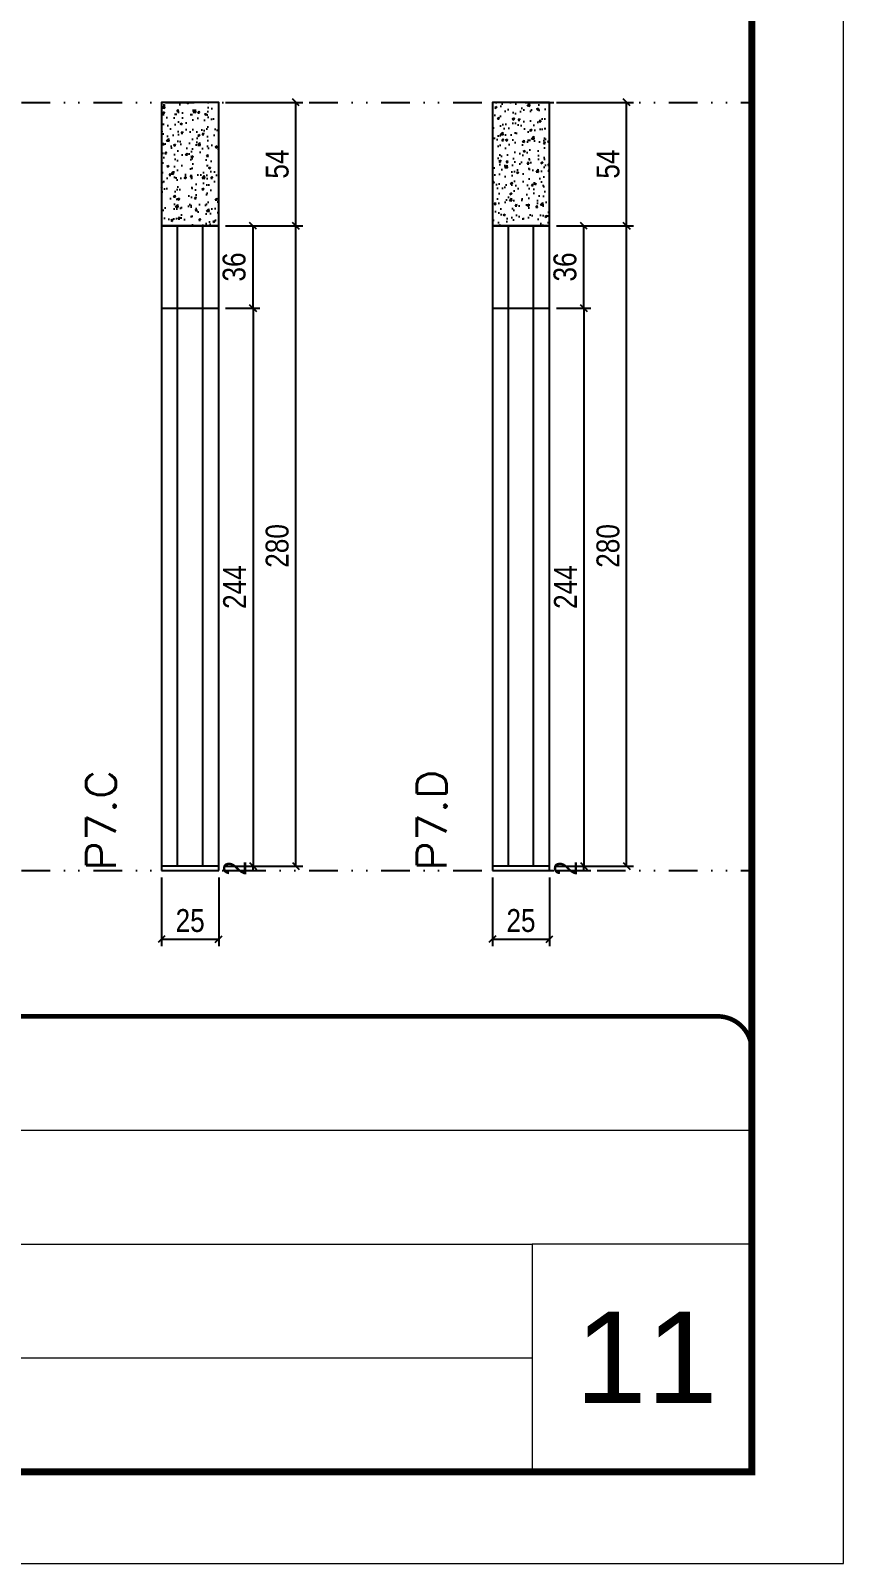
# Model space of a CAD drawing. Header units: millimetres. Extents: x 1945 to 8225, y 304 to 15137.
# Drawn here: x 6258 to 6613, y 11790 to 12460 of the extents above; entities that cross this region are included whole.
import ezdxf

# ---------------------------------------------------------------- set-up
doc = ezdxf.new("R2010")
doc.units = ezdxf.units.MM
for name, pattern in [('CONTINUO', [0]), ('DASHED', [0.75, 0.5, -0.25]), ('DIVIDE2', [0.625, 0.25, -0.125, 0, -0.125, 0, -0.125])]:
    doc.linetypes.add(name, pattern=pattern)
for name, color, linetype, lineweight in [('CARIMBO', 255, 'Continuous', 9), ('Folhas', 255, 'Continuous', 9), ('SARRAFO DE PRESSAO', 251, 'DASHED', 9), ('Texto Seção', 7, 'Continuous', 15)]:
    doc.layers.add(name, color=color, linetype=linetype, lineweight=lineweight)
for name, color, linetype in [('COTA', 241, 'Continuous'), ('Nível', 160, 'Continuous'), ('Painéis', 200, 'Continuous'), ('SARR_2.2x7', 40, 'Continuous')]:
    doc.layers.add(name, color=color, linetype=linetype)
doc.styles.add('ARIAL', font='arial.ttf')
doc.styles.add('COTA TECNICA', font='techl___.ttf', dxfattribs={"height": 10})
doc.styles.add('REGUA-120', font='ROMANS.shx', dxfattribs={"height": 15})
doc.dimstyles.new('PAINEL-NOVA', dxfattribs={"dimtxt": 10, "dimasz": 3, "dimexe": 3, "dimexo": 3, "dimgap": 3, "dimtad": 1, "dimdec": 1, "dimzin": 12, "dimdsep": 46, "dimtxsty": 'COTA TECNICA', "dimblk1": 'OBLIQUE', "dimblk2": 'OBLIQUE', "dimsah": 1, "dimcen": 0.9, "dimclrd": 4, "dimclre": 4, "dimclrt": 240, "dimadec": 1, "dimazin": 3, "dimtfac": 1, "dimtdec": 1, "dimtix": 1, "dimtmove": 0, "dimatfit": 3, "dimfxl": 1, "dimtolj": 1, "dimtzin": 12, "dimarcsym": 0})

# ---------------------------------------------------------------- blocks, each defined once
blk = doc.blocks.new('9999999999')
at = {"color": 30, "linetype": 'CONTINUO'}
for p, q in [((98564.56, 34379.64), (99583.98, 34379.64)), ((98564.56, 34329.83), (99487.98, 34329.83)), ((99583.98, 34329.83), (99487.98, 34329.83)), ((99487.98, 34329.83), (99487.98, 34230.21)), ((98564.56, 34280.02), (99487.98, 34280.02))]:
    blk.add_line(p, q, dxfattribs=at)
at = {"color": 30, "linetype": 'CONTINUO', "const_width": 2}
blk.add_lwpolyline([(99583.98, 34230.21), (99583.98, 34414.45, 0.414214), (99568.98, 34429.45), (98228.98, 34429.45, 0.414214), (98213.98, 34414.45), (98213.98, 34245.21, 0.414214), (98228.98, 34230.21), (99583.98, 34230.21)], format="xyb", dxfattribs=at)
at = {"layer": 'Folhas'}
blk.add_lwpolyline([(98138.98, 34190.21), (99623.98, 34190.21), (99623.98, 35240.21), (98138.98, 35240.21)], close=True, dxfattribs=at)
at = {"layer": 'Folhas', "color": 30, "const_width": 3}
blk.add_lwpolyline([(98213.98, 34230.21), (99583.98, 34230.21), (99583.98, 35200.21), (98213.98, 35200.21)], close=True, dxfattribs=at)
blk = doc.blocks.new('_Oblique')
at = {"color": 0, "linetype": 'ByBlock', "lineweight": -2}
blk.add_line((-0.5, -0.5), (0.5, 0.5), dxfattribs=at)
blk = doc.blocks.new('*D88')
at = {"layer": 'COTA', "color": 4, "linetype": 'Continuous', "lineweight": -2, "ltscale": 30, "transparency": 16777216}
for p, q in [((6343.29, 12338.92), (6358.29, 12338.92)), ((6355.29, 12338.92), (6355.29, 12094.92)), ((6343.29, 12094.92), (6358.29, 12094.92))]:
    blk.add_line(p, q, dxfattribs=at)
at = {"layer": 'Defpoints', "color": 0, "linetype": 'Continuous', "ltscale": 30, "transparency": 16777216}
for p in [(6340.29, 12338.92), (6340.29, 12094.92), (6355.29, 12094.92)]:
    blk.add_point(p, dxfattribs=at)
at = {"layer": 'COTA', "color": 4, "linetype": 'Continuous', "lineweight": -2, "ltscale": 30, "transparency": 16777216, "xscale": 3, "yscale": 3, "zscale": 3}
for p, rotation in [((6355.29, 12338.92), 90), ((6355.29, 12094.92), 270)]:
    blk.add_blockref('_Oblique', p, dxfattribs=dict(at, rotation=rotation))
at = {"layer": 'COTA', "color": 240, "linetype": 'Continuous', "ltscale": 30, "transparency": 16777216, "insert": (6347.22, 12216.92), "char_height": 10, "attachment_point": 5, "rotation": 90, "style": 'COTA TECNICA'}
blk.add_mtext('\\A1;244', dxfattribs=at)
blk = doc.blocks.new('*D89')
at = {"layer": 'COTA', "color": 4, "linetype": 'Continuous', "lineweight": -2, "ltscale": 30, "transparency": 16777216}
for p, q in [((6343.29, 12374.92), (6358.29, 12374.92)), ((6355.29, 12338.92), (6355.29, 12374.92)), ((6343.29, 12338.92), (6358.29, 12338.92))]:
    blk.add_line(p, q, dxfattribs=at)
at = {"layer": 'Defpoints', "color": 0, "linetype": 'Continuous', "ltscale": 30, "transparency": 16777216}
for p in [(6340.29, 12374.92), (6355.29, 12374.92), (6340.29, 12338.92)]:
    blk.add_point(p, dxfattribs=at)
at = {"layer": 'COTA', "color": 4, "linetype": 'Continuous', "lineweight": -2, "ltscale": 30, "transparency": 16777216, "xscale": 3, "yscale": 3, "zscale": 3}
for p, rotation in [((6355.29, 12374.92), 90), ((6355.29, 12338.92), 270)]:
    blk.add_blockref('_Oblique', p, dxfattribs=dict(at, rotation=rotation))
at = {"layer": 'COTA', "color": 240, "linetype": 'Continuous', "ltscale": 30, "transparency": 16777216, "insert": (6347.07, 12356.92), "char_height": 10, "attachment_point": 5, "rotation": 90, "style": 'COTA TECNICA'}
blk.add_mtext('\\A1;36', dxfattribs=at)
blk = doc.blocks.new('*D90')
at = {"layer": 'COTA', "color": 4, "linetype": 'Continuous', "lineweight": -2, "ltscale": 30, "transparency": 16777216}
for p, q in [((6487.92, 12338.92), (6502.92, 12338.92)), ((6499.92, 12338.92), (6499.92, 12094.92)), ((6487.92, 12094.92), (6502.92, 12094.92))]:
    blk.add_line(p, q, dxfattribs=at)
at = {"layer": 'Defpoints', "color": 0, "linetype": 'Continuous', "ltscale": 30, "transparency": 16777216}
for p in [(6484.92, 12338.92), (6484.92, 12094.92), (6499.92, 12094.92)]:
    blk.add_point(p, dxfattribs=at)
at = {"layer": 'COTA', "color": 4, "linetype": 'Continuous', "lineweight": -2, "ltscale": 30, "transparency": 16777216, "xscale": 3, "yscale": 3, "zscale": 3}
for p, rotation in [((6499.92, 12338.92), 90), ((6499.92, 12094.92), 270)]:
    blk.add_blockref('_Oblique', p, dxfattribs=dict(at, rotation=rotation))
at = {"layer": 'COTA', "color": 240, "linetype": 'Continuous', "ltscale": 30, "transparency": 16777216, "insert": (6491.85, 12216.92), "char_height": 10, "attachment_point": 5, "rotation": 90, "style": 'COTA TECNICA'}
blk.add_mtext('\\A1;244', dxfattribs=at)
blk = doc.blocks.new('*D91')
at = {"layer": 'COTA', "color": 4, "linetype": 'Continuous', "lineweight": -2, "ltscale": 30, "transparency": 16777216}
for p, q in [((6487.92, 12374.92), (6502.92, 12374.92)), ((6499.92, 12338.92), (6499.92, 12374.92)), ((6487.92, 12338.92), (6502.92, 12338.92))]:
    blk.add_line(p, q, dxfattribs=at)
at = {"layer": 'Defpoints', "color": 0, "linetype": 'Continuous', "ltscale": 30, "transparency": 16777216}
for p in [(6484.92, 12374.92), (6499.92, 12374.92), (6484.92, 12338.92)]:
    blk.add_point(p, dxfattribs=at)
at = {"layer": 'COTA', "color": 4, "linetype": 'Continuous', "lineweight": -2, "ltscale": 30, "transparency": 16777216, "xscale": 3, "yscale": 3, "zscale": 3}
for p, rotation in [((6499.92, 12374.92), 90), ((6499.92, 12338.92), 270)]:
    blk.add_blockref('_Oblique', p, dxfattribs=dict(at, rotation=rotation))
at = {"layer": 'COTA', "color": 240, "linetype": 'Continuous', "ltscale": 30, "transparency": 16777216, "insert": (6491.7, 12356.92), "char_height": 10, "attachment_point": 5, "rotation": 90, "style": 'COTA TECNICA'}
blk.add_mtext('\\A1;36', dxfattribs=at)
blk = doc.blocks.new('*D104')
at = {"layer": 'COTA', "color": 4, "linetype": 'Continuous', "lineweight": -2, "ltscale": 30, "transparency": 16777216}
for p, q in [((6343.29, 12094.92), (6358.29, 12094.92)), ((6343.29, 12092.92), (6358.29, 12092.92)), ((6355.29, 12092.92), (6355.29, 12094.92))]:
    blk.add_line(p, q, dxfattribs=at)
at = {"layer": 'Defpoints', "color": 0, "linetype": 'Continuous', "ltscale": 30, "transparency": 16777216}
for p in [(6340.29, 12094.92), (6340.29, 12092.92), (6355.29, 12094.92)]:
    blk.add_point(p, dxfattribs=at)
at = {"layer": 'COTA', "color": 240, "linetype": 'Continuous', "ltscale": 30, "transparency": 16777216, "insert": (6347.29, 12093.92), "char_height": 10, "attachment_point": 5, "rotation": 90, "style": 'COTA TECNICA'}
blk.add_mtext('\\A1;2', dxfattribs=at)
blk = doc.blocks.new('*D105')
at = {"layer": 'COTA', "color": 4, "linetype": 'Continuous', "lineweight": -2, "ltscale": 30, "transparency": 16777216}
for p, q in [((6343.29, 12374.92), (6377, 12374.92)), ((6374, 12094.92), (6374, 12374.92)), ((6343.29, 12094.92), (6377, 12094.92))]:
    blk.add_line(p, q, dxfattribs=at)
at = {"layer": 'Defpoints', "color": 0, "linetype": 'Continuous', "ltscale": 30, "transparency": 16777216}
for p in [(6340.29, 12374.92), (6374, 12374.92), (6340.29, 12094.92)]:
    blk.add_point(p, dxfattribs=at)
at = {"layer": 'COTA', "color": 4, "linetype": 'Continuous', "lineweight": -2, "ltscale": 30, "transparency": 16777216, "xscale": 3, "yscale": 3, "zscale": 3}
for p, rotation in [((6374, 12374.92), 90), ((6374, 12094.92), 270)]:
    blk.add_blockref('_Oblique', p, dxfattribs=dict(at, rotation=rotation))
at = {"layer": 'COTA', "color": 240, "linetype": 'Continuous', "ltscale": 30, "transparency": 16777216, "insert": (6365.87, 12234.92), "char_height": 10, "attachment_point": 5, "rotation": 90, "style": 'COTA TECNICA'}
blk.add_mtext('\\A1;280', dxfattribs=at)
blk = doc.blocks.new('*D106')
at = {"layer": 'COTA', "color": 4, "linetype": 'Continuous', "lineweight": -2, "ltscale": 30, "transparency": 16777216}
for p, q in [((6343.29, 12428.92), (6377, 12428.92)), ((6374, 12374.92), (6374, 12428.92)), ((6343.29, 12374.92), (6377, 12374.92))]:
    blk.add_line(p, q, dxfattribs=at)
at = {"layer": 'Defpoints', "color": 0, "linetype": 'Continuous', "ltscale": 30, "transparency": 16777216}
for p in [(6340.29, 12428.92), (6374, 12428.92), (6340.29, 12374.92)]:
    blk.add_point(p, dxfattribs=at)
at = {"layer": 'COTA', "color": 4, "linetype": 'Continuous', "lineweight": -2, "ltscale": 30, "transparency": 16777216, "xscale": 3, "yscale": 3, "zscale": 3}
for p, rotation in [((6374, 12428.92), 90), ((6374, 12374.92), 270)]:
    blk.add_blockref('_Oblique', p, dxfattribs=dict(at, rotation=rotation))
at = {"layer": 'COTA', "color": 240, "linetype": 'Continuous', "ltscale": 30, "transparency": 16777216, "insert": (6365.89, 12401.92), "char_height": 10, "attachment_point": 5, "rotation": 90, "style": 'COTA TECNICA'}
blk.add_mtext('\\A1;54', dxfattribs=at)
blk = doc.blocks.new('*D107')
at = {"layer": 'COTA', "color": 4, "linetype": 'Continuous', "lineweight": -2, "ltscale": 30, "transparency": 16777216}
for p, q in [((6315.29, 12089.92), (6315.29, 12059.92)), ((6340.29, 12089.92), (6340.29, 12059.92)), ((6315.29, 12062.92), (6340.29, 12062.92))]:
    blk.add_line(p, q, dxfattribs=at)
at = {"layer": 'Defpoints', "color": 0, "linetype": 'Continuous', "ltscale": 30, "transparency": 16777216}
for p in [(6315.29, 12092.92), (6340.29, 12092.92), (6340.29, 12062.92)]:
    blk.add_point(p, dxfattribs=at)
at = {"layer": 'COTA', "color": 4, "linetype": 'Continuous', "lineweight": -2, "ltscale": 30, "transparency": 16777216, "xscale": 3, "yscale": 3, "zscale": 3, "rotation": 180}
blk.add_blockref('_Oblique', (6315.29, 12062.92), dxfattribs=at)
at = {"layer": 'COTA', "color": 4, "linetype": 'Continuous', "lineweight": -2, "ltscale": 30, "transparency": 16777216, "xscale": 3, "yscale": 3, "zscale": 3}
blk.add_blockref('_Oblique', (6340.29, 12062.92), dxfattribs=at)
at = {"layer": 'COTA', "color": 240, "linetype": 'Continuous', "ltscale": 30, "transparency": 16777216, "insert": (6327.79, 12071.03), "char_height": 10, "attachment_point": 5, "style": 'COTA TECNICA'}
blk.add_mtext('\\A1;25', dxfattribs=at)
blk = doc.blocks.new('*D108')
at = {"layer": 'COTA', "color": 4, "linetype": 'Continuous', "lineweight": -2, "ltscale": 30, "transparency": 16777216}
for p, q in [((6487.92, 12094.92), (6502.92, 12094.92)), ((6487.92, 12092.92), (6502.92, 12092.92)), ((6499.92, 12092.92), (6499.92, 12094.92))]:
    blk.add_line(p, q, dxfattribs=at)
at = {"layer": 'Defpoints', "color": 0, "linetype": 'Continuous', "ltscale": 30, "transparency": 16777216}
for p in [(6484.92, 12094.92), (6484.92, 12092.92), (6499.92, 12094.92)]:
    blk.add_point(p, dxfattribs=at)
at = {"layer": 'COTA', "color": 240, "linetype": 'Continuous', "ltscale": 30, "transparency": 16777216, "insert": (6491.92, 12093.92), "char_height": 10, "attachment_point": 5, "rotation": 90, "style": 'COTA TECNICA'}
blk.add_mtext('\\A1;2', dxfattribs=at)
blk = doc.blocks.new('*D109')
at = {"layer": 'COTA', "color": 4, "linetype": 'Continuous', "lineweight": -2, "ltscale": 30, "transparency": 16777216}
for p, q in [((6487.92, 12374.92), (6521.63, 12374.92)), ((6518.63, 12094.92), (6518.63, 12374.92)), ((6487.92, 12094.92), (6521.63, 12094.92))]:
    blk.add_line(p, q, dxfattribs=at)
at = {"layer": 'Defpoints', "color": 0, "linetype": 'Continuous', "ltscale": 30, "transparency": 16777216}
for p in [(6484.92, 12374.92), (6518.63, 12374.92), (6484.92, 12094.92)]:
    blk.add_point(p, dxfattribs=at)
at = {"layer": 'COTA', "color": 4, "linetype": 'Continuous', "lineweight": -2, "ltscale": 30, "transparency": 16777216, "xscale": 3, "yscale": 3, "zscale": 3}
for p, rotation in [((6518.63, 12374.92), 90), ((6518.63, 12094.92), 270)]:
    blk.add_blockref('_Oblique', p, dxfattribs=dict(at, rotation=rotation))
at = {"layer": 'COTA', "color": 240, "linetype": 'Continuous', "ltscale": 30, "transparency": 16777216, "insert": (6510.5, 12234.92), "char_height": 10, "attachment_point": 5, "rotation": 90, "style": 'COTA TECNICA'}
blk.add_mtext('\\A1;280', dxfattribs=at)
blk = doc.blocks.new('*D110')
at = {"layer": 'COTA', "color": 4, "linetype": 'Continuous', "lineweight": -2, "ltscale": 30, "transparency": 16777216}
for p, q in [((6487.92, 12428.92), (6521.63, 12428.92)), ((6518.63, 12374.92), (6518.63, 12428.92)), ((6487.92, 12374.92), (6521.63, 12374.92))]:
    blk.add_line(p, q, dxfattribs=at)
at = {"layer": 'Defpoints', "color": 0, "linetype": 'Continuous', "ltscale": 30, "transparency": 16777216}
for p in [(6484.92, 12428.92), (6518.63, 12428.92), (6484.92, 12374.92)]:
    blk.add_point(p, dxfattribs=at)
at = {"layer": 'COTA', "color": 4, "linetype": 'Continuous', "lineweight": -2, "ltscale": 30, "transparency": 16777216, "xscale": 3, "yscale": 3, "zscale": 3}
for p, rotation in [((6518.63, 12428.92), 90), ((6518.63, 12374.92), 270)]:
    blk.add_blockref('_Oblique', p, dxfattribs=dict(at, rotation=rotation))
at = {"layer": 'COTA', "color": 240, "linetype": 'Continuous', "ltscale": 30, "transparency": 16777216, "insert": (6510.52, 12401.92), "char_height": 10, "attachment_point": 5, "rotation": 90, "style": 'COTA TECNICA'}
blk.add_mtext('\\A1;54', dxfattribs=at)
blk = doc.blocks.new('*D111')
at = {"layer": 'COTA', "color": 4, "linetype": 'Continuous', "lineweight": -2, "ltscale": 30, "transparency": 16777216}
for p, q in [((6459.92, 12089.92), (6459.92, 12059.92)), ((6484.92, 12089.92), (6484.92, 12059.92)), ((6459.92, 12062.92), (6484.92, 12062.92))]:
    blk.add_line(p, q, dxfattribs=at)
at = {"layer": 'Defpoints', "color": 0, "linetype": 'Continuous', "ltscale": 30, "transparency": 16777216}
for p in [(6459.92, 12092.92), (6484.92, 12092.92), (6484.92, 12062.92)]:
    blk.add_point(p, dxfattribs=at)
at = {"layer": 'COTA', "color": 4, "linetype": 'Continuous', "lineweight": -2, "ltscale": 30, "transparency": 16777216, "xscale": 3, "yscale": 3, "zscale": 3, "rotation": 180}
blk.add_blockref('_Oblique', (6459.92, 12062.92), dxfattribs=at)
at = {"layer": 'COTA', "color": 4, "linetype": 'Continuous', "lineweight": -2, "ltscale": 30, "transparency": 16777216, "xscale": 3, "yscale": 3, "zscale": 3}
blk.add_blockref('_Oblique', (6484.92, 12062.92), dxfattribs=at)
at = {"layer": 'COTA', "color": 240, "linetype": 'Continuous', "ltscale": 30, "transparency": 16777216, "insert": (6472.42, 12071.03), "char_height": 10, "attachment_point": 5, "style": 'COTA TECNICA'}
blk.add_mtext('\\A1;25', dxfattribs=at)

msp = doc.modelspace()

# ---------------------------------------------------------------- hatches: boundary and pattern name
at = {"layer": 'COTA', "linetype": 'Continuous', "ltscale": 30}
h = msp.add_hatch(dxfattribs=at)
h.set_pattern_fill('AR-CONC', color=256, scale=0.05, angle=1)
h.set_pattern_definition([(51, (7201.292, 13677.524), (9.121755, -0.637855), [0.9525, -10.4775]), (356, (7201.292, 13677.524), (-1.92862, 9.520633), [0.762, -8.38203]), (101.45144, (7202.052, 13677.471), (7.19313, 8.88278), [0.8095, -8.90451]), (47.1842, (7201.248, 13680.064), (13.588575, -1.86525), [1.42875, -15.71625]), (97.6356, (7202.38, 13679.908), (11.65249, 12.57659), [1.21425, -13.35678]), (352.1842, (7201.248, 13680.064), (11.65249, 12.57659), [1.143, -12.57299]), (22, (7202.529, 13679.451), (7.668804, -4.98018), [0.9525, -10.4775]), (327, (7202.529, 13679.451), (2.928905, 9.261925), [0.762, -8.382]), (72.45145, (7203.168, 13679.036), (10.59771, 4.281746), [0.8095, -8.904497]), (38.5, (7201.292, 13677.524), (0.080622, 4.229803), [0, -8.2804, 0, -8.509, 0, -8.41375]), (8.5, (7201.292, 13677.524), (3.253055, 5.066574), [0, -4.8514, 0, -8.0899, 0, -3.20675]), (328.5, (7198.4605, 13677.4746), (6.783496, -0.1680745), [0, -3.175, 0, -9.906, 0, -13.1445]), (318.5, (7197.1907, 13677.4524), (7.383143, 1.400391), [0, -4.1275, 0, -6.5786, 0, -9.3345])])
h.paths.add_polyline_path([(6340.29, 12428.92), (6315.29, 12428.92), (6315.29, 12374.92), (6340.29, 12374.92)])
h = msp.add_hatch(dxfattribs=at)
h.set_pattern_fill('AR-CONC', color=256, scale=0.05, angle=1)
h.set_pattern_definition([(51, (7160.9226, 13677.524), (9.121755, -0.637855), [0.9525, -10.4775]), (356, (7160.923, 13677.524), (-1.92862, 9.520633), [0.762, -8.38203]), (101.45144, (7161.683, 13677.471), (7.19313, 8.88278), [0.8095, -8.90451]), (47.1842, (7160.878, 13680.064), (13.588575, -1.86525), [1.42875, -15.71625]), (97.6356, (7162.011, 13679.908), (11.65249, 12.57659), [1.21425, -13.35678]), (352.1842, (7160.878, 13680.064), (11.65249, 12.57659), [1.143, -12.57299]), (22, (7162.159, 13679.451), (7.668804, -4.98018), [0.9525, -10.4775]), (327, (7162.159, 13679.451), (2.928905, 9.261925), [0.762, -8.382]), (72.45145, (7162.798, 13679.036), (10.59771, 4.281746), [0.8095, -8.904497]), (38.5, (7160.9226, 13677.524), (0.080622, 4.229803), [0, -8.2804, 0, -8.509, 0, -8.41375]), (8.5, (7160.9226, 13677.524), (3.253055, 5.066574), [0, -4.8514, 0, -8.0899, 0, -3.20675]), (328.5, (7158.091, 13677.4746), (6.783496, -0.1680745), [0, -3.175, 0, -9.906, 0, -13.1445]), (318.5, (7156.821, 13677.4524), (7.383143, 1.400391), [0, -4.1275, 0, -6.5786, 0, -9.3345])])
h.paths.add_polyline_path([(6484.92, 12428.92), (6459.92, 12428.92), (6459.92, 12374.92), (6484.92, 12374.92)])

# ---------------------------------------------------------------- linework, layer by layer
for points in [[(6315.29, 12374.92), (6340.29, 12374.92), (6340.29, 12428.92), (6315.29, 12428.92)], [(6459.92, 12374.92), (6484.92, 12374.92), (6484.92, 12428.92), (6459.92, 12428.92)]]:
    msp.add_lwpolyline(points, close=True, dxfattribs=at)
at = {"layer": 'Nível', "color": 4, "linetype": 'DIVIDE2', "ltscale": 50}
for p, q in [((5436.38, 12428.92), (6573.36, 12428.92)), ((5436.38, 12092.92), (6573.36, 12092.92))]:
    msp.add_line(p, q, dxfattribs=at)
at = {"layer": 'Painéis', "linetype": 'Continuous', "ltscale": 30}
for p, q in [((6315.29, 12374.92), (6315.29, 12092.92)), ((6459.92, 12374.92), (6459.92, 12092.92))]:
    msp.add_line(p, q, dxfattribs=at)
for points in [[(6340.29, 12374.92), (6315.29, 12374.92)], [(6340.29, 12092.92), (6340.29, 12374.92)], [(6484.92, 12374.92), (6459.92, 12374.92)], [(6484.92, 12092.92), (6484.92, 12374.92)], [(6315.29, 12338.92), (6340.29, 12338.92)], [(6459.92, 12338.92), (6484.92, 12338.92)], [(6340.29, 12094.92), (6315.29, 12094.92)], [(6315.29, 12092.92), (6340.29, 12092.92)], [(6484.92, 12094.92), (6459.92, 12094.92)], [(6459.92, 12092.92), (6484.92, 12092.92)]]:
    msp.add_lwpolyline(points, dxfattribs=at)
at = {"layer": 'SARR_2.2x7', "linetype": 'Continuous', "ltscale": 30}
for points in [[(6322.29, 12094.92), (6322.29, 12374.92)], [(6333.29, 12094.92), (6333.29, 12374.92)], [(6466.92, 12094.92), (6466.92, 12374.92)], [(6477.92, 12094.92), (6477.92, 12374.92)]]:
    msp.add_lwpolyline(points, dxfattribs=at)

# ---------------------------------------------------------------- block references
at = {"layer": 'SARRAFO DE PRESSAO', "color": 6, "linetype": 'ByBlock'}
msp.add_blockref('9999999999', (-93010.62, -22400.25), dxfattribs=at)

# ---------------------------------------------------------------- texts
at = {"layer": 'CARIMBO', "style": 'ARIAL'}
msp.add_text('11', height=40, dxfattribs=at).set_placement((6496.22, 11860.1))
at = {"layer": 'Texto Seção', "style": 'REGUA-120', "width": 1.1}
for s, p in [('P7.C', (6295.29, 12092.92)), ('P7.D', (6439.92, 12092.92))]:
    msp.add_text(s, height=13, rotation=90, dxfattribs=at).set_placement(p)

# ---------------------------------------------------------------- dimensions: what is measured, and where the dimension line sits
at = {"layer": 'COTA', "linetype": 'Continuous', "ltscale": 30}
for base, p1, p2, picture, middle in [((6374, 12428.92), (6340.29, 12374.92), (6340.29, 12428.92), '*D106', (6365.89, 12401.92)), ((6518.63, 12428.92), (6484.92, 12374.92), (6484.92, 12428.92), '*D110', (6510.52, 12401.92)), ((6355.29, 12374.92), (6340.29, 12338.92), (6340.29, 12374.92), '*D89', (6347.07, 12356.92)), ((6374, 12374.92), (6340.29, 12094.92), (6340.29, 12374.92), '*D105', (6365.87, 12234.92)), ((6499.92, 12374.92), (6484.92, 12338.92), (6484.92, 12374.92), '*D91', (6491.7, 12356.92)), ((6518.63, 12374.92), (6484.92, 12094.92), (6484.92, 12374.92), '*D109', (6510.5, 12234.92)), ((6355.29, 12094.92), (6340.29, 12338.92), (6340.29, 12094.92), '*D88', (6347.22, 12216.92)), ((6499.92, 12094.92), (6484.92, 12338.92), (6484.92, 12094.92), '*D90', (6491.85, 12216.92)), ((6355.29, 12094.92), (6340.29, 12092.92), (6340.29, 12094.92), '*D104', (6347.29, 12093.92)), ((6499.92, 12094.92), (6484.92, 12092.92), (6484.92, 12094.92), '*D108', (6491.92, 12093.92))]:
    dim = msp.add_linear_dim(base=base, p1=p1, p2=p2, angle=90, dimstyle='PAINEL-NOVA', dxfattribs=at)
    dim.commit()
    dim.dimension.update_dxf_attribs({"geometry": picture, "text_midpoint": middle})
for base, p1, p2, picture, middle in [((6340.29, 12062.92), (6315.29, 12092.92), (6340.29, 12092.92), '*D107', (6327.79, 12071.03)), ((6484.92, 12062.92), (6459.92, 12092.92), (6484.92, 12092.92), '*D111', (6472.42, 12071.03))]:
    dim = msp.add_linear_dim(base=base, p1=p1, p2=p2, dimstyle='PAINEL-NOVA', dxfattribs=at)
    dim.commit()
    dim.dimension.update_dxf_attribs({"geometry": picture, "text_midpoint": middle})

doc.saveas('drawing.dxf')
